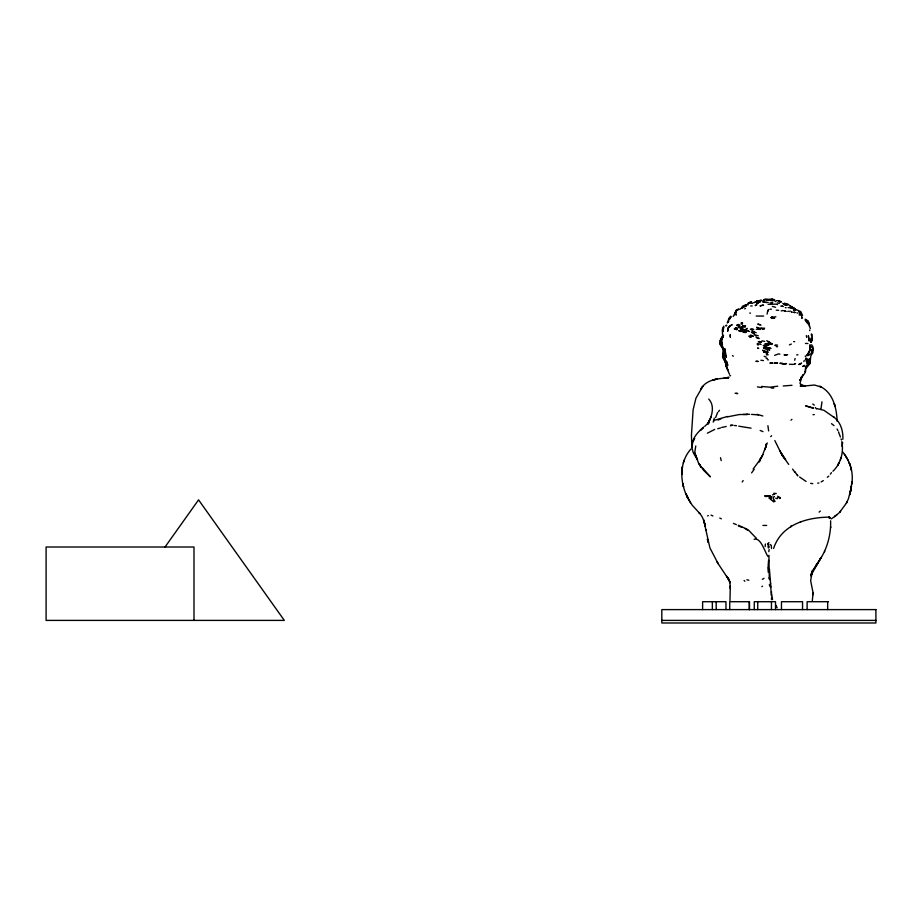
<?xml version="1.0" encoding="UTF-8"?>
<svg xmlns="http://www.w3.org/2000/svg" width="922" height="922" viewBox="0 0 922 922"><rect width="100%" height="100%" fill="white"/><g stroke="black" fill="none" stroke-linecap="round" stroke-linejoin="round"><path stroke-width="1.38" d="M723.274 357.056L723.274 356.341L724.243 358.946C720.197 354.497 726.628 349.069 721.119 344.92M767.311 351.27L767.358 349.081L765.998 349.058L769.732 350.049L768.545 349.473M811.706 337.175L811.014 342.097L812.224 338.155L812.075 334.363M801.76 317.94L801.771 316.822L802.094 318.424M768.13 566.166L768.568 560.334M810.611 575.777L812.962 570.822L811.026 575.72L811.13 575.005L812.374 571.536L810.634 580.549L813.1 592.95L812.294 600.752M771.265 594.69L771.541 591.774M768.948 555.298L769.259 576.838M811.014 342.004L811.083 338.316M805.724 356.895L805.194 356.088M730.201 588.582L730.316 585.896L729.97 600.51M829.408 517.138C806.519 517.277 781.303 524.733 773.604 548.452M829.27 517.081L829.109 518.129L829.028 517.023M771.898 598.908L771.875 599.358M811.625 341.071L811.729 339.55M765.168 546.585L765.352 543.992M811.418 339.308L811.072 341.855M736.171 315.266L736.263 314.045M809.401 326.561L809.113 323.334L807.384 320.718M810.323 328.739L808.26 321.121L805.217 319.127M816.973 564.01L813.527 569.589L821.341 557.418L820.061 559.354C827.403 548.233 831.079 534.045 830.607 520.803M809.147 340.875L808.364 335.654L809.09 340.771M842.65 442.376L842.04 446.398M770.296 579.35L771.08 592.12M744.48 332.289L745.495 331.401L742.337 331.436L743.743 332.404L746.313 332.485M738.13 324.636L738.038 324.36M800.296 380.164L801.656 377.386L799.985 383.322L802.543 385.857L800.469 384.728L805.39 385.926L800.365 386.064L805.39 385.926L803.777 386.122M811.66 341.198L811.913 339.584M830.734 527.684L830.86 526.946M768.787 551.679L769.167 549.5M850.902 489.052L848.436 498.721L846.361 503.193L839.493 512.54L834.502 516.608L836.692 515.075M811.245 341.647L811.556 340.011M771.345 595.612L771.518 594.69M850.66 490.435L851.986 481.641L851.663 484.281C853.83 472.813 850.107 460.758 842.616 451.918M791.341 526.197L790.892 526.658L791.341 526.07M734.892 329.119L734.258 328.947L735.041 329.396L735.111 328.163M812.04 349.83L811.717 351.224L812.201 349.645M794.672 360.237L795.087 358.474M708.753 399.099C715.046 405.841 711.991 416.029 708.2 423.302L709.733 420.052M805.425 359.81L805.805 358.428M809.032 362.611L809.873 358.497L809.216 363.844L805.402 367.29L808.179 364.536L806.623 366.403M832.958 471.234C840.668 463.754 843.999 452.172 841.763 441.707M753.124 469.079L761.422 457.865L767.265 442.986M765.156 449.556L766.113 444.07L766.124 447.078M767.069 314.102L767.669 311.21M800.711 378.873L804.825 373.133L806.243 366.553L807.038 365.377L805.286 369.342L809.965 363.475L810.841 355.823L812.95 352.573L812.835 348.182M690.981 448.991C678.961 462.21 679.871 482.275 687.455 497.419L686.855 496.197L691.996 504.956L699.902 513.589L699.049 512.747C703.763 517.323 704.788 524.076 705.86 530.231L705.745 529.424L709.917 547.91L718.169 563.757L716.671 561.394M800.964 521.702L800.377 521.852M821.963 401.831L820.926 409.253M713.444 420.905L714.296 418.104M729.221 319.485L730.881 317.064M742.083 323.092L741.253 322.712L742.533 322.896L742.314 324.233L740.919 323.91M840.288 459.963L841.095 457.6M728.345 322.366L728.737 321.248M683.317 462.936L684.424 459.813M803.834 361.562L804.215 360.514M723.067 354.106C721.027 358.335 726.329 361.263 725.925 365.561M811.51 573.91L811.153 574.844L820.373 558.916L815.636 566.223L817.791 562.812L817.261 563.619M695.776 445.96L694.704 452.725L698.53 463.04L703.659 470.335L710.378 476.847L702.633 468.088M824.533 551.863L824.775 551.252M715.622 417.551L717.639 412.468M801.414 376.821L800.238 380.29L802.878 374.643M734.166 314.586L736.182 310.195L738.107 309.619M759.44 461.98L760.258 460.078M729.29 318.413L730.777 316.154M724.081 353.333L724.623 351.974M723.793 327.137L722.86 331.828L722.387 329.223L723.724 326.158M846.361 503.193L847.214 501.556M729.221 319.83L729.659 318.943M693.528 440.186L694.646 438.423M773.639 497.765L773.212 498.606L774.146 499.805M808.986 363.429L809.551 362.311M730.362 317.468L730.063 318.055L730.985 317.018M779.897 498.595L780.346 497.719L777.603 496.209M762.943 454.604L759.532 459.986L761.422 457.865M829.904 518.544L830.215 517.634M738.303 325.593L739.698 325.316L738.303 325.593L739.432 325.766L738.66 324.947M734.465 314.875L735.537 312.984M713.179 422.092L713.985 420.72M708.142 424.224L709.41 422.138M791.433 525.759L790.892 526.658M735.698 312.961L736.413 311.832M742.198 482.022L743.155 480.546M789.751 311.59L790.189 310.91M727.228 323.034L729.037 318.217L730.305 317.053M721.88 338.178L720.174 340.564L723.067 335.839L722.445 337.855L722.998 335.447L722.733 336.68L722.295 330.744L723.574 327.241M164.761 547.38L198.564 499.862L284.322 620.402L46.1 620.402L46.1 547.011L193.989 547.011L193.989 620.402M718.549 411.604L719.494 410.29M751.591 472.905L754.173 469.356M830.399 474.115L831.471 472.64M723.182 336.657L720.843 340.241L720.566 343.341M807.084 355.304L810.565 349.818L810.334 345.404M807.372 365.077L808.536 363.533M702.91 386.306L700.697 389.199C705.895 379.887 717.086 378.585 726.605 378.043L723.551 378.412L728.057 377.524L727.158 377.847M721.027 339.308L719.598 342.996L722.076 346.695L721.073 345.819M808.64 354.394L807.66 355.673C811.879 354.463 815.152 348.32 811.637 344.747M733.082 316.477L733.751 315.612M807.66 364.87C805.471 367.048 811.141 363.66 810.208 361.816M702.483 386.86L695.937 398.235L693.114 409.725L691.442 435.196L691.823 447.205L693.09 452.253M736.943 310.149L738.096 309.573L736.367 310.852L735.041 313.803L736.632 310.149L738.637 308.835M694.52 438.699L692.756 441.915L691.984 447.274C691.535 439.056 697.286 432.418 703.302 427.578L700.305 430.413L703.682 427.013M769.328 547.126L767.853 543.853L768.96 542.574M736.528 310.633L737.3 309.746M741.38 308.017L742.129 306.922M711.231 416.629L707.658 423.521L704.777 426.344M770.7 436.648L771.61 435.749M806.37 355.569L808.525 353.126L808.778 352.607L807.868 354.198L809.896 349.715L809.942 344.609M741.853 307.81L745.437 305.977M742.475 306.265L745.91 304.721M745.207 305.816L746.417 304.733M767.588 311.371L768.245 310.772M790.984 420.155L791.906 419.36M768.326 544.245L767.853 543.853M759.094 302.381L761.03 300.756M827.334 477.319L828.774 476.098M819.116 512.102L820.326 511.076M800.642 363.856L801.598 363.061L798.74 364.57L800.941 363.602M785.348 307.671L786.166 307.752M739.628 309.458L740.839 308.478M723.586 335.366C718.699 338.708 719.875 346.119 723.758 349.83L723.77 350.786M768.049 310.138L768.89 309.469M761.895 586.634L762.54 586.138M767.853 310.553L768.51 310.057M835.332 516.078L831.275 518.902M809.551 330.076L809.839 330.606M742.026 308.294L743.144 307.533M747.661 303.476L750.105 302.451M755.487 305.666L757.02 304.663M745.126 306.335L746.497 305.482M821.133 481.952L823.311 480.616M730.166 325.489L727.792 328.486L727.712 331.309L728.265 327.667L731.238 325.097M762.356 579.316L763.969 578.348M744.734 308.835L745.518 308.374M714.711 429.422L707.404 433.167M773.477 497.073L774.422 496.52M779.344 303.43L777.258 302.865M757.907 303.165L756.881 303.257M758.449 301.333L760.569 300.48M748.733 303.131L750.22 302.658M707.566 515.917L708.292 515.548M763.508 300.157L766.205 299.097L770.458 299.477M761.33 300.065L756.19 301.667L758.818 301.39L759.428 301.206L756.628 301.402M759.498 302.151L760.339 301.736M728.864 377.086L725.994 378.135M757.423 301.99L760.12 301.459M794.015 364.282L795.513 363.591L794.153 364.075M766.009 496.728L764.903 495.944L770.469 495.667M748.871 303.246L750.646 302.819M721.753 427.428L726.236 426.494M752.179 305.92L750.715 305.966M714.147 420.374L727.366 416.467M754.104 539.324C760.961 536.835 765.214 553.258 768.049 556.554M789.451 344.863L791.318 344.067M718.054 420.098L719.102 419.648M764.015 299.788L765.11 299.327M720.439 419.026L721.373 418.646M763.428 345.6L768.625 345.208L763.428 345.6L765.998 345.266M756.916 303.096L757.896 302.727M768.141 300.03L771.645 299.016L773.65 299.984L772.486 299.339M787.757 311.475L788.494 311.198M741.864 307.602L746.244 305.977M767.323 343.768L764.949 343.768L768.499 344.24M774.607 355.373L778.767 353.841L779.897 354.209M787.63 354.774L784.541 355.235M720.589 427.912L717.719 428.765M771.933 302.854L772.74 302.589L772.06 302.773M745.644 325.939L742.717 325.662M760.373 306.012L761.192 305.747M712.372 380.198L717.339 379.034L714.285 379.587M772.475 494.849L774.722 494.134M807.926 343.503L805.436 343.457M746.532 328.705L747.396 328.439M754.772 302.139L758.195 301.575L755.971 301.621M757.492 303.165L758.391 302.9M755.176 305.286L756.455 304.905M751.545 301.794L748.825 302.716L751.13 302.312M772.221 317.087L771.069 317.41L775.875 316.799M751.649 329.05L750.312 329.385L752.721 329.327M727.262 416.894L739.237 414.554L747.477 414.451L743.374 414.416M746.947 304.744L748.399 304.767M730.42 425.78L732.218 425.342M762.033 305.436L763.508 305.09L760.051 305.747M773.374 317.502L770.93 317.767L772.14 317.502M728.737 377.801L726.571 378.25L728.034 378.055M757.884 328.174L762.01 328.232M777.753 386.191L770.112 387.205L761.595 386.456M768.233 354.774L766.389 354.901M775.102 304.133L768.084 304.398M762.575 329.442L764.28 329.142M741.311 329.742L740.47 329.477L742.613 330.387L742.141 329.788M781.199 310.875L783.239 310.587M817.699 483.151L818.863 483.001M790.961 307.913L794.58 309.181M792.021 385.292L783.216 385.972M786.673 354.82L784.069 354.82M790.235 307.867L792.782 307.879L794.361 308.905M796.666 354.912L797.945 354.774M804.883 385.961L814.495 385.027L821.306 387.067L819.693 386.237C833.085 392.346 836.623 407.962 837.141 421.296M768.21 342.177L769.513 342.05L766.689 340.737M766.505 300.146L767.6 300.042M753.032 302.75L754.565 302.612M793.819 310.633L794.568 310.576M784.564 363.717L786.524 363.579M813.008 414.693L814.299 414.6M764.649 328.151L760.823 328.439M784.933 303.649L787.503 303.868L789.912 305.781M829.454 517.127L830.1 517.507M769.928 302.889L770.976 302.854M757.642 348.389L758.725 348.355L757.573 347.974M766.159 358.416L767.346 358.381M768.706 348.205L771.011 348.401L764.684 347.052L766.044 346.983L768.556 347.732L763.531 347.594M763.727 299.489L774.319 300.249M762.402 300.952L763.404 300.929M776.128 300.676L779.321 300.756L781.28 301.805M770.17 309.204L771.449 309.181M763.623 316.062L756.167 316.05M760.961 325.143L757.769 324.071L759.947 324.74M762.932 525.436L766.631 525.436M828.452 601.709L807.119 601.709L807.119 609.603M661.823 620.402L875.9 620.402M763.958 302.197L764.822 302.209L762.817 302.139M764.718 341.394L761.906 340.852M776.243 346.66L777.603 346.672M777.546 345.058L774.837 345.347L776.22 345.427M758.691 329.166L760.708 329.35L756.282 329.258M780.761 306.104L782.663 306.127M746.808 414.243L749.609 414.289M777.453 497.65L780.346 497.719M725.51 325.846L726.594 325.143L726.651 325.892M767.335 352.135L763.842 351.605L765.272 351.708M792.885 364.432L789.393 364.259M789.347 307.764L788.16 307.602M763.935 352.227L765.295 352.273L763.577 351.904M730.65 425.1L733.071 425.215M771.783 299.235L774.664 299.662M764.949 348.689L763.658 348.286L767.45 348.666M776.232 310.218L778.641 310.334M743.293 325.927L744.861 326.204L743.927 325.65M793.669 341.624L794.706 341.67M745.23 327.149L744.411 327.206M736.102 393.429L737.704 393.521L735.099 393.233M771.979 300.053L773.454 300.146M738.753 426.171L751.05 428.165M768.245 302.52L765.283 302.301L767.069 302.52M749.736 313.077L750.531 313.123M751.568 414.381L758.472 414.9M771.172 387.966L773.742 388.15M764.903 495.944L772.221 496.981M770.008 300.376L773.005 300.849M734.442 425.503L736.494 425.699M757.308 343.491L761.088 344.482M783.965 363.775L779.885 363.268L785.867 363.994M751.637 303.338L752.317 303.419M783.608 304.375L785.337 304.594L783.781 304.364M763.635 300.053L764.58 300.169M760.881 360.26L763.451 360.583M773.846 493.235L776.266 493.547M781.868 363.487L783.539 363.717M757.423 386.917L761.918 387.551M784.61 304.571L785.821 304.606L784.126 304.341M779.24 301.252L781.13 301.943M740.931 328.128L745.045 330.064L740.112 328.474L741.184 329.223M767.415 359.707L768.429 359.868M737.531 325.155L736.713 325.017L736.955 325.581M810.68 483.312L812.789 483.67M766.147 352.688L767.381 352.896M796.85 312.869L798.049 313.088M744.008 331.355L744.607 331.471M766.24 353.748L767.346 353.967M817.33 408.665L823.911 410.29L834.099 417.401L833.476 416.871C840.622 421.827 843.284 430.989 842.858 439.31M775.575 307.28L772.336 306.427M813.296 407.904L805.609 405.876L813.55 408.365M756.962 414.312L762.828 415.983M771.507 498.525L768.971 497.961L773.927 502.006M781.891 306.196L783.227 306.519M794.142 310.149L795.306 310.437M746.901 579.765L748.871 580.261M755.66 335.101L758.218 335.746M775.702 498.237L777.327 498.664M806.531 320.211L805.77 320.026M784.196 303.638L786.939 304.825M757.239 344.667L758.472 345.001M731.584 324.636L732.494 324.89M767.335 351.835L768.522 352.169M757.561 327.575L756.605 327.298L758.691 328.048M784.357 303.891L786.512 304.721M784.046 303.88L787.031 305.378M748.457 331.205L749.563 331.551M766.044 347.686L767.346 348.09M771.991 599.749L771.357 599.012M779.182 301.805L780 302.082M790.857 306.842L793.45 308.167M784.472 310.806L786.04 311.336M756.72 337.74L759.14 338.547L756.005 337.141M776.024 304.076L777.569 304.606M784.126 310.875L785.671 311.406M749.943 337.118L750.923 337.464M756.167 332.727L751.545 330.894M738.338 525.217L748.053 529.689L756.42 538.344M790.281 306.876L793.381 308.593M764.142 356.307L766.159 357.091M791.353 311.947L792.229 312.293L791.629 311.947M751.557 332.427L754.265 333.637M738.349 525.943L742.152 527.442M750.796 335.804L753.401 336.357L750.646 334.997M760.189 430.47L762.99 431.634M733.439 523.396L736.344 524.618M711.035 515.133L712.913 515.94M729.901 375.508L730.581 375.796M752.559 332.531L754.288 333.28M773.362 500.462L775.195 501.257M758.299 341.797L760.489 342.753M769.985 496.762L771.276 497.327M794.868 308.64L790.822 306.392L795.456 309.515M719.748 518.06L721.361 518.798M752.629 331.044L754.403 332.404M774.929 301.275L775.609 301.598M764.811 347.963L766.124 348.608M790.338 306.116L791.387 306.646M782.709 303.373L783.366 303.73M754.058 334.674L756.247 335.85M752.801 329.062L753.77 329.615M806.07 481.457L799.639 477.043M796.654 309.815L800.792 311.613L802.589 315.624M805.286 320.407L807.695 323.484L807.246 321.617L805.286 319.842M738.026 327.206L738.81 327.748M732.506 355.627L733.313 356.18M784.714 303.096L785.59 303.718M745.126 528.479L747.454 530.196M812.766 404.009L814.287 405.138M746.313 329.396L745.529 329.212M770.077 544.418L771.311 545.386L771.53 548.555M798.636 311.498L799.674 312.328M831.529 423.671L833.995 425.618M794.914 308.962L791.721 306.796M744.089 580.468L744.884 581.24M794.695 471.545L797.841 475.925L797.346 475.026M774.826 440.589L781.971 454.949L785.636 459.41M795.744 309.976L794.487 308.467L795.617 309.838M769.305 584.686L770.124 586.784M721.546 346.234C725.165 349.83 721.742 355.719 725.384 359.384L723.701 355.12L723.758 350.026M815.348 407.512L816.546 409.022M788.725 464.411L781.971 454.949M792.574 469.102L795.075 472.537M800.607 313.987L799.812 312.892L801.472 315.727L801.218 315.128M845.843 456.413L848.309 460.758M844.402 454.408L846.131 456.816M783.804 457.116L779.943 450.858M726.467 575.996L728.956 579.961L717.65 562.939M727.366 577.356L729.924 582.093L728.149 577.99L729.994 582.773L729.763 581.92L730.282 586.749M811.994 346.603L812.397 347.237M690.497 502.824L687.57 497.707M784.392 458.453L781.326 453.186M698.53 463.04L699.844 465.241M729.544 374.286L727.251 369.215M719.875 344.021L720.624 345.312M770.319 580.318L769.421 569.093M837.026 429.018L837.891 430.516M811.694 346.476L812.213 347.421M693.425 453.048L697.493 459.813L694.704 452.725M841.037 438.964L841.556 440.013M775.955 605.316L777.142 607.817M726.087 366.022L727.931 370.056L727.089 368.201M771.311 592.788L772.555 599.346M726.282 365.642L725.049 360.894L727.308 367.717M838.49 431.888L840.403 436.97M724.519 358.485L725.626 361.263L724.127 357.99M726.017 366.357L726.248 366.979M834.825 405.311L834.237 403.709L835.171 406.671M808.225 323.599L808.467 324.325M768.787 577.725L769.19 579.062M721.465 343.468L721.05 340.748L721.073 342.316M850.361 465.806L851.421 470.197L851.041 468.284M720.497 457.715L721.235 460.643M768.003 545.939L768.406 548.025M806.324 335.596L806.669 337.452M767.15 344.379L767.242 345.001M767.899 425.687L768.637 430.908M806.658 358.497L806.485 362.023L806.6 358.289M770.654 585.827L770.815 587.21M767.853 567.295L768.291 572.366M811.337 333.914L811.452 335.435M799.27 314.471L799.316 315.209M813.1 592.95L813.192 594.69M770.504 582.785L770.585 584.202M808.859 359.834L808.905 361.182M771.553 597.802L771.576 598.609M827.668 601.709L827.668 609.603M802.543 609.603L802.543 601.709L781.464 601.709L781.464 609.603M775.506 609.603L775.506 601.709L754.265 601.709L754.265 609.603M771.449 601.709L771.449 609.603M757.734 601.709L757.734 609.603M749.517 609.603L749.517 601.709L729.728 601.709L729.728 609.603M749.24 601.709L749.24 609.603M725.96 609.603L725.96 601.709L702.61 601.709L702.61 609.603M716.198 601.709L716.198 609.603M712.349 601.709L712.349 609.603M681.854 472.963L681.831 474.404L681.934 471.787L681.784 474.438L681.854 472.963M725.199 350.879L725.049 354.463L726.375 357.275L724.807 348.677L725.199 350.879M808.075 360.179L807.027 363.833L808.225 361.758L808.029 359.061L808.075 360.179M730.328 337.129L730.247 334.732L730.328 337.129M681.98 470.093L681.842 472.467L682.441 466.786L681.98 470.093M805.517 370.725L805.367 371.773L805.517 370.725M851.49 485.952L850.833 489.098L851.49 485.952M850.568 490.896L850.476 491.495L850.856 489.213L850.084 493.155L850.568 490.896M850.211 492.602L849.669 494.768L850.211 492.602M721.88 339.238L721.453 342.154L722.479 344.736L721.419 340.552L722.387 338.282L721.834 339.204M811.844 573.023L811.245 574.855L811.844 573.023M812.616 570.292L812.178 571.456L812.616 570.292M812.04 572.666L811.464 574.049L812.04 572.666M811.856 339.93L810.795 342.339L811.856 340.011M801.195 378.25L800.158 380.118L801.195 378.25M839.343 462.291L837.637 465.38L839.343 462.291M840.495 511.376L839.919 511.987L840.518 511.364M803.961 365.803L802.739 366.483L804.791 365.4L803.961 365.803M739.847 326.987L738.453 326.538L739.847 326.987M756.847 301.413L755.36 301.817L757.423 301.287L756.847 301.413M773.362 318.078L772.117 318.401L774.641 318.148L773.362 318.078M770.78 343.076L768.187 343.261L770.78 343.076M759.647 341.486L759.071 341.613L761.549 342.085L759.647 341.486M772.267 343.906L769.628 344.113L772.267 343.906M737.035 328.509L735.894 327.944L737.035 328.509M742.625 327.69L741 327.552L742.625 327.69M742.095 326.722L741.3 326.78L743.028 327.068L742.095 326.722M737.012 329.58L735.641 329.304L737.012 329.58M775.932 363.003L774.065 363.118L777.557 363.038L775.932 363.003M740.562 331.194L739.801 331.24L741.092 331.471L738.66 330.629L740.562 331.194M745.748 330.71L744.999 330.744L746.566 331.113L745.748 330.71M764.926 351.028L762.575 350.418L764.926 351.028M875.9 609.603L661.823 609.603L661.823 622.984L875.9 622.984L875.9 609.603M772.578 363.176L770.112 363.084L772.578 363.176M748.122 330.687L745.898 330.237L748.122 330.687M758.057 361.424L756.132 361.32L758.057 361.424M795.029 312.523L793.761 312.362L795.029 312.523M750.669 336.887L749.09 336.15L750.669 336.887M701.1 467.235L699.521 464.688L701.1 467.235M687.789 497.488L686.014 493.835L687.789 497.488M727.723 365.181L726.455 361.274L727.723 365.181M849.957 464.584L849.058 462.51L850.303 465.426L849.957 464.584M704.178 521.564L703.659 519.847L704.558 523.442L704.178 521.564M683.582 486.862L682.787 483.612L683.582 486.862M707.647 540.119L707.393 539.07L708.188 542.401L707.647 540.119M704.535 523.2L705.134 526.37L704.535 523.2M705.076 526.22L704.973 524.514L705.076 526.22"/></g></svg>
